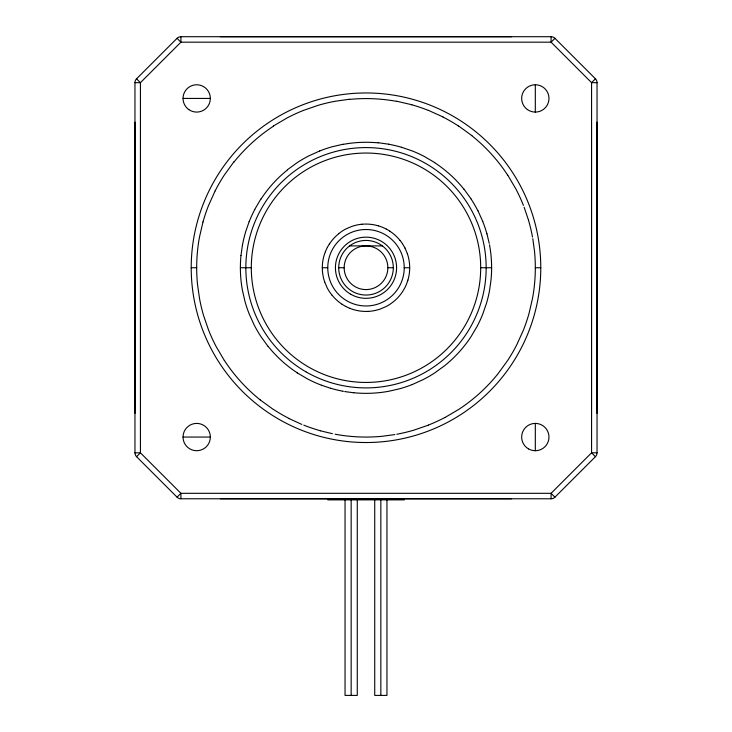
<?xml version="1.0" encoding="UTF-8"?>
<svg xmlns="http://www.w3.org/2000/svg" width="732" height="732" viewBox="0 0 732 732"><rect width="100%" height="100%" fill="white"/><g stroke="black" fill="none" stroke-linecap="round" stroke-linejoin="round"><path stroke-width="1.1" d="M345.047 499.691L345.047 695.4L357.271 695.4L357.271 499.691M240.974 255.55L242.475 244.881M202.993 221.942L199.516 236.93A169.129 169.129 0 0 0 196.679 267.738A169.184 169.184 0 0 0 197.484 284.172L199.516 298.555M245.476 232.3L249.2 221.503M407.898 280.164L406.626 283.824A43.581 43.581 0 0 1 404.668 288.088L402.573 291.656A43.646 43.646 0 0 1 393.331 301.831L390.138 304.164A43.572 43.572 0 0 1 385.856 306.662L380.137 309.087A43.27 43.27 0 0 1 368.077 311.393M325.374 251.662L324.102 255.322A43.371 43.371 0 0 0 322.309 267.738L322.355 269.815A43.225 43.225 0 0 0 324.651 281.884M215.171 190.805L208.574 205.418A169.129 169.129 0 0 0 202.993 221.952M254.818 209.261L260.857 199.003M327.332 247.398L329.427 243.829M134.963 122.134L134.963 413.351M597.038 413.351L597.038 122.134M233.892 161.836L224.285 175.094A169.129 169.129 0 0 0 215.162 190.842M136.564 78.8L177.062 38.311A5.463 5.463 0 0 1 180.923 36.71L551.077 36.71A5.463 5.463 0 0 1 554.938 38.311L595.436 78.8A5.463 5.463 0 0 1 597.038 82.67L597.038 452.815A5.463 5.463 0 0 1 595.436 456.686L554.938 497.174A5.463 5.463 0 0 1 551.077 498.776L180.923 498.776A5.463 5.463 0 0 1 177.062 497.174L136.564 456.686A5.463 5.463 0 0 1 134.963 452.815L134.963 82.67A5.463 5.463 0 0 1 136.564 78.8L140.425 82.67L140.425 452.815L180.923 493.313L551.077 493.313L591.575 452.815L591.575 82.67L551.077 42.172L180.923 42.172L140.425 82.67L134.963 82.67M136.564 456.686L140.425 452.815L134.963 452.815M554.938 38.311L551.077 42.172L551.077 36.71M177.062 497.174L180.923 493.313L180.923 498.776M595.436 78.8L591.575 82.67L597.038 82.67M287.42 169.733L297.256 162.595A125.437 125.437 0 0 1 308.913 155.843L319.756 150.938M338.669 233.654L341.862 231.321A43.572 43.572 0 0 1 346.145 228.823L351.863 226.398A43.27 43.27 0 0 1 361.873 224.239M273.347 126.023L287.173 117.898A169.092 169.092 0 0 1 303.679 110.312L318.228 105.307A169.101 169.101 0 0 1 335.192 101.254L349.567 99.223M220.396 36.71L511.604 36.71M511.604 498.776L220.396 498.776M444.827 417.588L458.653 409.463A169.211 169.211 0 0 0 498.099 373.649L507.715 360.391A169.092 169.092 0 0 0 516.829 344.68L523.426 330.068A169.129 169.129 0 0 0 529.007 313.534L532.484 298.555A169.129 169.129 0 0 0 535.321 267.738A169.184 169.184 0 0 0 534.516 251.314L532.814 238.724M412.244 384.547L423.087 379.643A125.437 125.437 0 0 0 434.744 372.89L444.58 365.753A125.538 125.538 0 0 0 471.143 336.482L477.182 326.225A125.437 125.437 0 0 0 482.8 313.982L486.524 303.185A125.447 125.447 0 0 0 489.525 290.604L491.026 279.935A125.52 125.52 0 0 0 489.525 244.918L489.507 244.79M428.321 425.173L413.772 430.178A169.101 169.101 0 0 1 396.808 434.232M343.143 144.222L332.017 146.803A125.437 125.437 0 0 0 319.728 150.948M394.896 434.57L382.433 436.263A169.229 169.229 0 0 1 335.192 434.232L335.073 434.204M183.027 98.427L210.34 98.427M349.612 245.897L382.388 245.897M191.226 267.738L196.688 267.738M240.38 267.738L251.305 267.738M322.309 267.738L327.771 267.738M338.687 267.738L344.15 267.738M387.85 267.738A21.85 21.85 0 0 1 355.075 286.66A21.85 21.85 0 0 1 355.075 248.825A21.85 21.85 0 0 1 387.85 267.738L393.313 267.738A27.313 27.313 0 0 1 352.348 291.391A27.313 27.313 0 0 1 352.348 244.095A27.313 27.313 0 0 1 393.313 267.738M404.229 267.738A38.229 38.229 0 0 1 346.886 300.852A38.229 38.229 0 0 1 346.886 234.633A38.229 38.229 0 0 1 404.229 267.738L409.691 267.738L409.646 265.67A43.225 43.225 0 0 0 407.349 253.601M480.695 267.738A114.695 114.695 0 0 1 308.648 367.071A114.695 114.695 0 0 1 308.648 168.415A114.695 114.695 0 0 1 480.695 267.738L491.62 267.738M535.312 267.738L540.774 267.738A174.774 174.774 0 0 1 278.608 419.107A174.774 174.774 0 0 1 278.608 116.379A174.774 174.774 0 0 1 540.774 267.738M183.027 437.059L210.34 437.059A13.652 13.652 0 0 1 189.853 448.881A13.652 13.652 0 0 1 189.853 425.237A13.652 13.652 0 0 1 210.34 437.059M597.038 452.815L591.575 452.815L595.436 456.686M327.872 499.864L404.339 499.864M378.188 142.713L388.857 144.222M353.812 392.773L345.806 391.73M345.449 391.675L344.735 391.547M396.808 101.254L411.805 104.74M343.143 391.263L343.235 391.281A125.437 125.437 0 0 1 330.699 388.262M332.41 433.692L320.195 430.745M401.438 147.224L412.244 150.938A125.437 125.437 0 0 1 424.487 156.566L434.744 162.595M330.562 388.262L321.357 385.169M378.417 225.849L382.086 227.112A43.646 43.646 0 0 1 386.35 229.153M321.009 385.032L319.756 384.547A125.437 125.437 0 0 1 307.513 378.92L297.256 372.89M349.914 308.373L353.583 309.636A43.444 43.444 0 0 0 368.077 311.384M428.321 110.312L442.942 116.919M301.813 424.423L289.058 418.567M386.34 229.07L389.909 231.175M345.66 306.415L342.091 304.311M458.653 126.023L471.911 135.64M273.347 409.463L260.089 399.846M177.062 38.311L180.923 42.172L180.923 36.71M554.938 497.174L551.077 493.313L551.077 498.776M464.015 189.167L471.143 199.003M400.093 240.407L402.417 243.6M331.907 295.078L329.583 291.885A43.572 43.572 0 0 1 327.076 287.603L324.651 281.884M267.985 346.318L260.857 336.482A125.437 125.437 0 0 1 254.095 324.825L249.2 313.982A125.437 125.437 0 0 1 245.074 301.758L242.475 290.604A125.474 125.474 0 0 1 240.965 255.596M507.715 175.094L515.85 188.911A169.092 169.092 0 0 1 523.426 205.418M224.285 360.391L216.15 346.575A169.092 169.092 0 0 1 208.574 330.068L203.56 315.51A169.092 169.092 0 0 1 199.534 298.592M477.904 210.66L482.8 221.503M404.924 247.883L407.349 253.601M524.13 207.22L528.44 219.975M486.936 233.755L489.232 243.381M535.312 84.775L535.312 112.078M535.312 423.407L535.312 450.711M386.954 499.691L386.954 695.4L374.729 695.4L374.729 499.691M380.841 499.691L380.841 695.4M351.159 499.691L351.159 695.4M528.449 220.067A169.129 169.129 0 0 1 532.503 237.031M234.066 161.955A169.211 169.211 0 0 1 273.521 126.151M349.667 99.387A169.211 169.211 0 0 1 396.9 101.419M471.939 135.786A169.211 169.211 0 0 1 507.733 175.241M411.686 104.749A169.101 169.101 0 0 1 428.202 110.331M442.778 116.919A169.101 169.101 0 0 1 458.497 126.032M242.475 245.019A125.437 125.437 0 0 1 245.476 232.437M249.182 221.677A125.437 125.437 0 0 1 254.8 209.425M353.867 392.755A125.538 125.538 0 0 0 388.912 391.245L399.983 388.683A125.437 125.437 0 0 0 412.272 384.538M297.375 372.899A125.538 125.538 0 0 1 268.104 346.337M260.958 199.141A125.538 125.538 0 0 1 287.52 169.87M343.18 144.369A125.538 125.538 0 0 1 378.224 142.868M434.717 162.724A125.538 125.538 0 0 1 463.997 189.277M388.719 144.222A125.437 125.437 0 0 1 401.301 147.224M471.143 199.131A125.447 125.447 0 0 1 477.904 210.789M482.791 221.604A125.447 125.447 0 0 1 486.926 233.856M409.691 267.738A43.371 43.371 0 0 1 407.898 280.164M402.417 243.701A43.581 43.581 0 0 1 404.924 247.992M342.164 304.32A43.646 43.646 0 0 1 331.98 295.078M329.492 243.912A43.646 43.646 0 0 1 338.733 233.728M389.9 231.239A43.646 43.646 0 0 1 400.084 240.48M350.033 308.373A43.572 43.572 0 0 1 345.769 306.415M325.374 251.771A43.572 43.572 0 0 1 327.323 247.517M260.153 399.864A169.229 169.229 0 0 1 224.349 360.4M320.314 430.736A169.101 169.101 0 0 1 303.798 425.155M289.222 418.567A169.101 169.101 0 0 1 273.503 409.453M444.91 417.487A169.092 169.092 0 0 1 428.412 425.063M361.736 224.267A43.572 43.572 0 0 1 378.316 225.849M305.921 371.801A120.158 120.158 0 0 0 486.158 267.738A120.158 120.158 0 0 0 305.921 163.684A120.158 120.158 0 0 0 305.921 371.801M528.486 448.881A13.652 13.652 0 0 0 548.973 437.059A13.652 13.652 0 0 0 528.486 425.237A13.652 13.652 0 0 0 528.486 448.881M527.452 109.59A13.652 13.652 0 0 0 548.918 99.653A13.652 13.652 0 0 0 529.575 86.037A13.652 13.652 0 0 0 527.452 109.59M188.819 109.59A13.652 13.652 0 0 0 210.285 99.653A13.652 13.652 0 0 0 190.951 86.037A13.652 13.652 0 0 0 188.819 109.59M350.71 294.227A30.588 30.588 0 0 0 396.588 267.738A30.588 30.588 0 0 0 350.71 241.258A30.588 30.588 0 0 0 350.71 294.227"/></g></svg>
